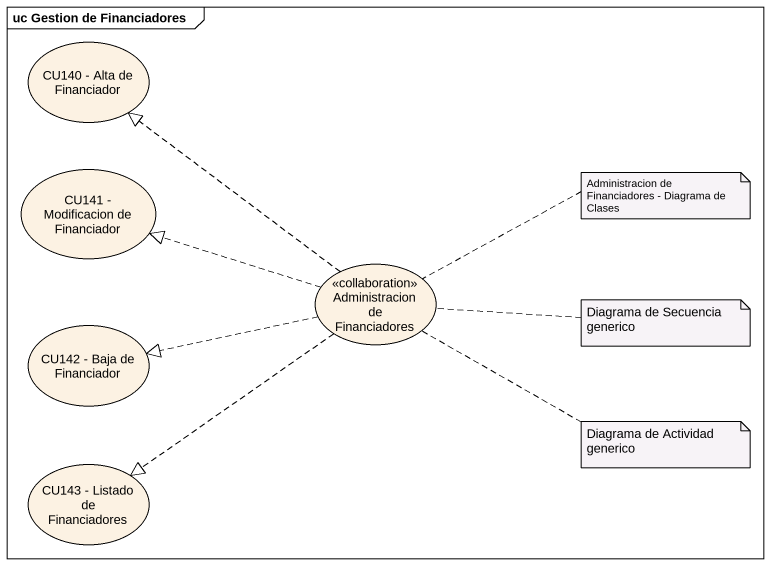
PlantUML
@startuml
mainframe uc Gestion de Financiadores
usecase "CU140 - Alta de Financiador" as CU140_Alta_de_Financiador
usecase "CU141 - Modificacion de Financiador" as CU141_Modificacion_de
usecase "Administracion de Financiadores" as Administracion_de <<collaboration>>
usecase "CU142 - Baja de Financiador" as CU142_Baja_de_Financiador
usecase "CU143 - Listado de Financiadores" as CU143_Listado_de
Administracion_de .up.|> CU140_Alta_de_Financiador
Administracion_de .left.|> CU141_Modificacion_de
Administracion_de .left.|> CU142_Baja_de_Financiador
Administracion_de ..|> CU143_Listado_de
note right of Administracion_de : Administracion de Financiadores - Diagrama de Clases
note right of Administracion_de : Diagrama de Secuencia generico
note right of Administracion_de : Diagrama de Actividad generico
@enduml
